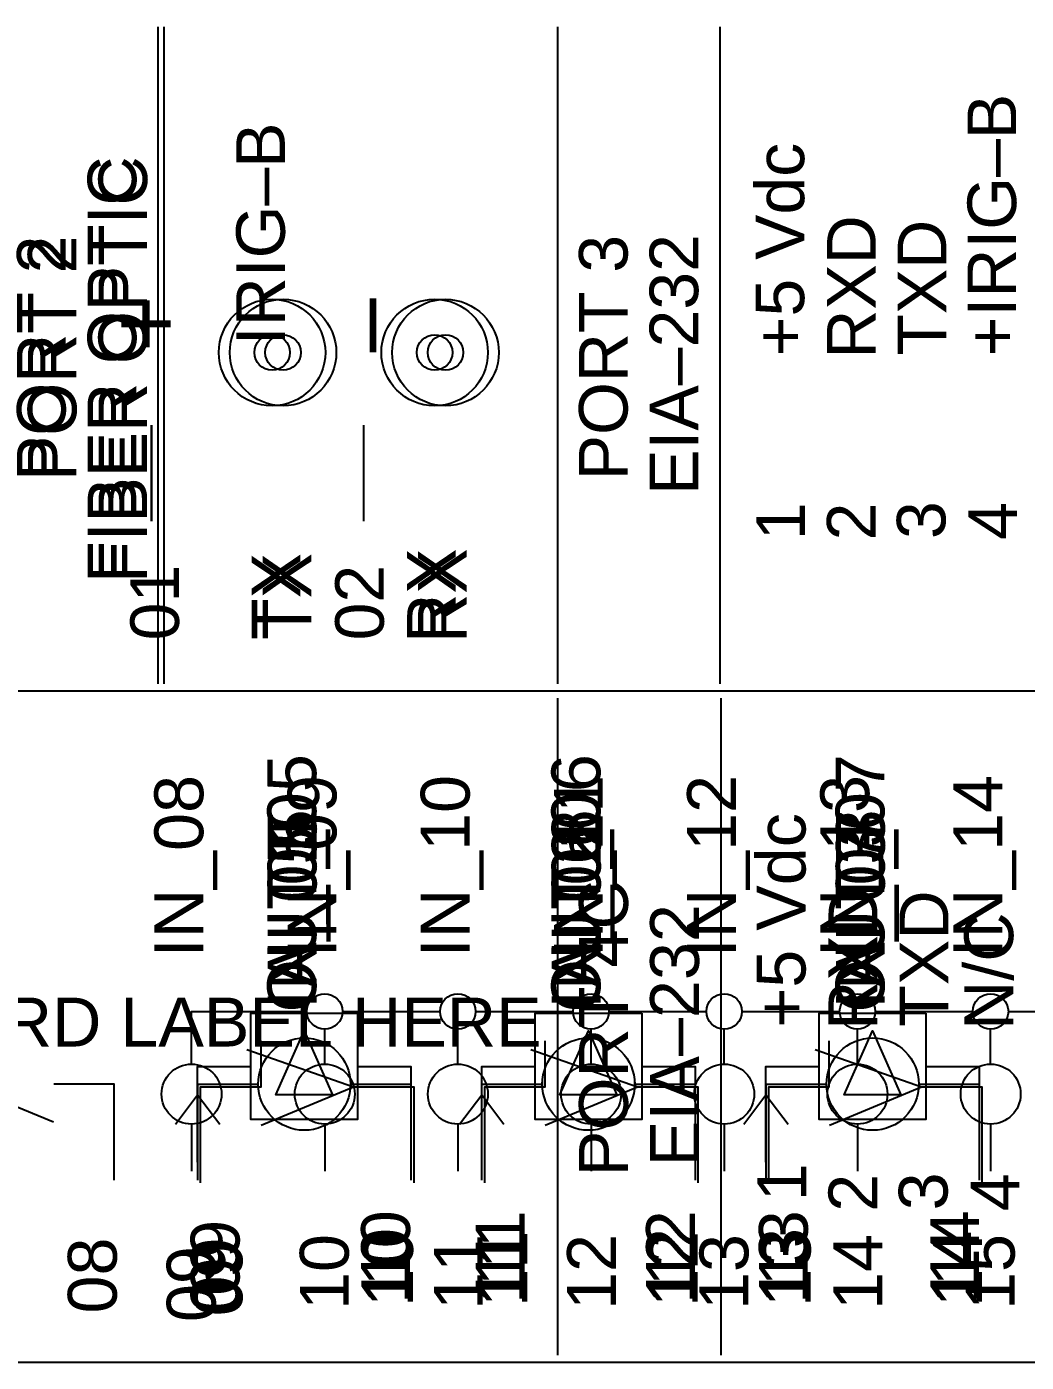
# Model space of a CAD drawing. Extents: x 0.3 to 23.7, y 0.2 to 17.5.
# Drawn here: x 12.717 to 14.124, y 5.065 to 6.945 of the extents above; entities that cross this region are included whole.
import ezdxf

# ---------------------------------------------------------------- set-up
doc = ezdxf.new("R2010")
doc.units = 0
doc.header["$MEASUREMENT"] = 0
for name, color, linetype in [('1_01__00__NONE__IRIG_CONNE', 7, 'CONTINUOUS'), ('1_02__01___1__10-100BASE-T', 7, 'CONTINUOUS'), ('1_06__10__IRIG_CONNECTOR__', 7, 'CONTINUOUS'), ('1_07__11___1__10-100BASE-T', 7, 'CONTINUOUS'), ('1_08__14___1__100BASE-FX_L', 7, 'CONTINUOUS'), ('1_09__16___2__10-100BASE-T', 7, 'CONTINUOUS'), ('1_10__18___2__100BASE-FX_L', 7, 'CONTINUOUS'), ('2_01__0-__EMPTY', 7, 'CONTINUOUS'), ('2_02__A-__SERIAL_COMMUNICA', 7, 'CONTINUOUS'), ('2_03__1-___4__DI_-__4__DO_', 7, 'CONTINUOUS'), ('2_04__B-___4__DI_-__4__DO_', 7, 'CONTINUOUS'), ('2_05__C-___4__DI_-__3__DO_', 7, 'CONTINUOUS'), ('2_06__2X___8__DO__STANDARD', 7, 'CONTINUOUS'), ('2_07__2A___8__DO__STANDARD', 7, 'CONTINUOUS'), ('2_08__2B___8__DO__STANDARD', 7, 'CONTINUOUS'), ('2_09__2C___8__DO__STANDARD', 7, 'CONTINUOUS'), ('2_10__3-___8__DI', 7, 'CONTINUOUS'), ('2_11__5-___8__AI', 7, 'CONTINUOUS'), ('2_12__6-___4__AI_-__4__AO_', 7, 'CONTINUOUS'), ('2_13__D-___14__DI', 7, 'CONTINUOUS'), ('7_00_____DWG', 7, 'CONTINUOUS')]:
    doc.layers.add(name, color=color, linetype=linetype)
doc.styles.add('ARIAL', font='arial.ttf')

msp = doc.modelspace()

# ---------------------------------------------------------------- linework, layer by layer
at = {"layer": '1_01__00__NONE__IRIG_CONNE'}
for points in [[(12.8928, 6.3838), (12.8928, 6.2488)], [(13.1911, 6.3838), (13.1911, 6.2488)]]:
    msp.add_lwpolyline(points, dxfattribs=at)
at = {"layer": '1_02__01___1__10-100BASE-T'}
for points in [[(12.8928, 6.2488), (12.8928, 6.3838)], [(13.1911, 6.3838), (13.1911, 6.2488)]]:
    msp.add_lwpolyline(points, dxfattribs=at)
at = {"layer": '1_06__10__IRIG_CONNECTOR__'}
for points in [[(12.8928, 6.2488), (12.8928, 6.3838)], [(13.1911, 6.3838), (13.1911, 6.2488)]]:
    msp.add_lwpolyline(points, dxfattribs=at)
at = {"layer": '1_07__11___1__10-100BASE-T'}
for points in [[(12.8928, 6.2488), (12.8928, 6.3838)], [(13.1911, 6.3838), (13.1911, 6.2488)]]:
    msp.add_lwpolyline(points, dxfattribs=at)
at = {"layer": '1_08__14___1__100BASE-FX_L'}
msp.add_lwpolyline([(12.9107, 6.0197), (12.9107, 6.9447)], dxfattribs=at)
for centre, radius in [((13.078, 6.4861), 0.075), ((13.3067, 6.4861), 0.075), ((13.078, 6.4861), 0.025), ((13.3067, 6.4861), 0.025)]:
    msp.add_circle(centre, radius, dxfattribs=at)
at = {"layer": '1_09__16___2__10-100BASE-T'}
msp.add_lwpolyline([(12.9023, 6.0197), (12.9023, 6.9447)], dxfattribs=at)
for centre, radius in [((13.0626, 6.4861), 0.075), ((13.2914, 6.4861), 0.075), ((13.0626, 6.4861), 0.025), ((13.2914, 6.4861), 0.025)]:
    msp.add_circle(centre, radius, dxfattribs=at)
at = {"layer": '1_10__18___2__100BASE-FX_L'}
msp.add_lwpolyline([(12.9107, 6.0197), (12.9107, 6.9447)], dxfattribs=at)
for centre, radius in [((13.078, 6.4861), 0.075), ((13.3067, 6.4861), 0.075), ((13.078, 6.4861), 0.025), ((13.3067, 6.4861), 0.025)]:
    msp.add_circle(centre, radius, dxfattribs=at)
at = {"layer": '2_02__A-__SERIAL_COMMUNICA'}
for points in [[(13.4647, 5.0747), (13.4647, 5.9997)], [(13.6947, 5.0747), (13.6947, 5.9997)]]:
    msp.add_lwpolyline(points, dxfattribs=at)
at = {"layer": '2_03__1-___4__DI_-__4__DO_'}
for points in [[(12.958, 5.3213), (12.958, 5.4563), (13.043, 5.4563)], [(13.173, 5.4563), (13.258, 5.4563), (13.258, 5.3213)], [(13.3581, 5.3213), (13.358, 5.4563), (13.443, 5.4563)], [(13.5731, 5.4563), (13.658, 5.4563), (13.658, 5.3213)], [(13.7581, 5.3213), (13.7581, 5.4563), (13.8431, 5.4563)], [(13.9731, 5.4563), (14.0581, 5.4563), (14.0581, 5.3213)]]:
    msp.add_lwpolyline(points, dxfattribs=at)
for centre in [(13.108, 5.4563), (13.508, 5.4563), (13.9081, 5.4563)]:
    msp.add_circle(centre, 0.065, dxfattribs=at)
at = {"layer": '2_04__B-___4__DI_-__4__DO_'}
for points in [[(12.958, 5.3213), (12.958, 5.4563), (13.043, 5.4563)], [(13.173, 5.4563), (13.258, 5.4563), (13.258, 5.3213)], [(13.3581, 5.3213), (13.358, 5.4563), (13.443, 5.4563)], [(13.5731, 5.4563), (13.658, 5.4563), (13.658, 5.3213)], [(13.7581, 5.3213), (13.7581, 5.4563), (13.8431, 5.4563)], [(13.9731, 5.4563), (14.0581, 5.4563), (14.0581, 5.3213)]]:
    msp.add_lwpolyline(points, dxfattribs=at)
for centre in [(13.108, 5.4563), (13.5081, 5.4563), (13.9081, 5.4563)]:
    msp.add_circle(centre, 0.065, dxfattribs=at)
at = {"layer": '2_05__C-___4__DI_-__3__DO_'}
for points in [[(12.755, 5.4026), (12.6251, 5.4563), (12.5651, 5.4563)], [(12.8402, 5.3213), (12.8402, 5.4563), (12.7551, 5.4563)], [(12.958, 5.3213), (12.958, 5.4563), (13.043, 5.4563)], [(13.173, 5.4563), (13.258, 5.4563), (13.258, 5.3213)], [(13.3581, 5.3213), (13.358, 5.4563), (13.443, 5.4563)], [(13.5731, 5.4563), (13.658, 5.4563), (13.658, 5.3213)], [(13.7581, 5.3213), (13.7581, 5.4563), (13.8431, 5.4563)], [(13.9731, 5.4563), (14.0581, 5.4563), (14.0581, 5.3213)]]:
    msp.add_lwpolyline(points, dxfattribs=at)
for centre in [(13.108, 5.4563), (13.5081, 5.4563), (13.9081, 5.4563)]:
    msp.add_circle(centre, 0.065, dxfattribs=at)
at = {"layer": '2_06__2X___8__DO__STANDARD'}
for points in [[(12.962, 5.3174), (12.962, 5.4524), (13.0471, 5.4524)], [(13.0471, 5.3987), (13.1771, 5.4524), (13.2621, 5.4524), (13.2621, 5.3174)], [(13.3619, 5.3174), (13.3619, 5.4524), (13.447, 5.4524)], [(13.4471, 5.3987), (13.5771, 5.4524), (13.662, 5.4524), (13.662, 5.3174)], [(13.7619, 5.3174), (13.7619, 5.4524), (13.847, 5.4524)], [(13.8471, 5.3987), (13.977, 5.4524), (14.062, 5.4524), (14.062, 5.3174)]]:
    msp.add_lwpolyline(points, dxfattribs=at)
at = {"layer": '2_07__2A___8__DO__STANDARD'}
for points in [[(12.962, 5.3174), (12.962, 5.4525), (12.962, 5.4525), (13.0471, 5.4525), (13.0471, 5.5174)], [(13.3619, 5.3174), (13.3619, 5.4525), (13.3619, 5.4525), (13.447, 5.4525), (13.447, 5.5174)], [(13.7619, 5.3174), (13.7619, 5.4525), (13.7619, 5.4525), (13.847, 5.4525), (13.847, 5.5174)], [(13.0271, 5.505), (13.1771, 5.4524), (13.2621, 5.4525), (13.2621, 5.3175)], [(13.427, 5.505), (13.5771, 5.4524), (13.662, 5.4525), (13.662, 5.3175)], [(13.827, 5.505), (13.977, 5.4524), (14.062, 5.4525), (14.062, 5.3175)]]:
    msp.add_lwpolyline(points, dxfattribs=at)
at = {"layer": '2_08__2B___8__DO__STANDARD'}
for points in [[(13.7619, 5.3174), (13.7619, 5.4525), (13.7619, 5.4525), (13.847, 5.4525), (13.847, 5.5174)], [(13.827, 5.505), (13.977, 5.4524), (14.062, 5.4525), (14.062, 5.3175)], [(12.962, 5.3174), (12.962, 5.4524), (13.0471, 5.4524)], [(13.0471, 5.3987), (13.1771, 5.4524), (13.2621, 5.4524), (13.2621, 5.3174)], [(13.3619, 5.3174), (13.3619, 5.4524), (13.447, 5.4524)], [(13.4471, 5.3987), (13.5771, 5.4524), (13.662, 5.4524), (13.662, 5.3174)]]:
    msp.add_lwpolyline(points, dxfattribs=at)
at = {"layer": '2_09__2C___8__DO__STANDARD'}
for points in [[(12.962, 5.3174), (12.962, 5.4525), (12.962, 5.4525), (13.0471, 5.4525), (13.0471, 5.5174)], [(13.3619, 5.3174), (13.3619, 5.4525), (13.3619, 5.4525), (13.447, 5.4525), (13.447, 5.5174)], [(13.7619, 5.3174), (13.7619, 5.4525), (13.7619, 5.4525), (13.847, 5.4525), (13.847, 5.5174)], [(13.0271, 5.505), (13.1771, 5.4524), (13.2621, 5.4525), (13.2621, 5.3175)], [(13.427, 5.505), (13.5771, 5.4524), (13.662, 5.4525), (13.662, 5.3175)], [(13.827, 5.505), (13.977, 5.4524), (14.062, 5.4525), (14.062, 5.3175)]]:
    msp.add_lwpolyline(points, dxfattribs=at)
at = {"layer": '2_10__3-___8__DI'}
for points in [[(12.958, 5.3213), (12.9579, 5.4563), (13.0429, 5.4563)], [(13.1729, 5.4563), (13.2579, 5.4563), (13.2579, 5.3213)], [(13.3581, 5.3213), (13.358, 5.4563), (13.443, 5.4563)], [(13.5731, 5.4563), (13.658, 5.4563), (13.658, 5.3213)], [(13.7581, 5.3213), (13.7581, 5.4563), (13.8431, 5.4563)], [(13.9731, 5.4563), (14.0581, 5.4563), (14.0581, 5.3213)]]:
    msp.add_lwpolyline(points, dxfattribs=at)
for centre in [(13.108, 5.4563), (13.5081, 5.4563), (13.9081, 5.4563)]:
    msp.add_circle(centre, 0.065, dxfattribs=at)
at = {"layer": '2_11__5-___8__AI'}
for points in [[(13.1828, 5.5563), (13.1828, 5.4063), (13.0328, 5.4063), (13.0328, 5.5563), (13.1828, 5.5563)], [(13.5829, 5.5563), (13.5829, 5.4063), (13.4329, 5.4063), (13.4329, 5.5563), (13.5829, 5.5563)], [(13.9829, 5.5563), (13.9829, 5.4063), (13.833, 5.4063), (13.833, 5.5563), (13.9829, 5.5563)], [(13.1478, 5.4413), (13.0678, 5.4413), (13.1078, 5.5313), (13.1478, 5.4413)], [(13.5479, 5.4413), (13.4679, 5.4413), (13.5079, 5.5313), (13.5479, 5.4413)], [(13.9479, 5.4413), (13.8679, 5.4413), (13.9079, 5.5313), (13.9479, 5.4413)], [(12.9578, 5.3463), (12.9578, 5.4813), (13.0328, 5.4813)], [(13.1828, 5.4813), (13.2579, 5.4813), (13.2579, 5.3463)], [(13.3578, 5.3463), (13.3578, 5.4813), (13.4329, 5.4813)], [(13.5829, 5.4813), (13.658, 5.4813), (13.658, 5.3463)], [(13.7579, 5.3463), (13.7579, 5.4813), (13.8329, 5.4813)], [(13.983, 5.4813), (14.0581, 5.4813), (14.0581, 5.3463)], [(12.9266, 5.4001), (12.9578, 5.4413), (12.989, 5.4001)], [(13.3266, 5.4001), (13.3578, 5.4413), (13.389, 5.4001)], [(13.7267, 5.4001), (13.7579, 5.4413), (13.7891, 5.4001)]]:
    msp.add_lwpolyline(points, dxfattribs=at)
at = {"layer": '2_12__6-___4__AI_-__4__AO_'}
for points in [[(13.1828, 5.5563), (13.1828, 5.4063), (13.0328, 5.4063), (13.0328, 5.5563), (13.1828, 5.5563)], [(13.5829, 5.5563), (13.5829, 5.4063), (13.4329, 5.4063), (13.4329, 5.5563), (13.5829, 5.5563)], [(13.9829, 5.5563), (13.9829, 5.4063), (13.833, 5.4063), (13.833, 5.5563), (13.9829, 5.5563)], [(13.1478, 5.4413), (13.0678, 5.4413), (13.1078, 5.5313), (13.1478, 5.4413)], [(13.5479, 5.4413), (13.4679, 5.4413), (13.5079, 5.5313), (13.5479, 5.4413)], [(13.9479, 5.4413), (13.8679, 5.4413), (13.9079, 5.5313), (13.9479, 5.4413)], [(12.9578, 5.3463), (12.9578, 5.4813), (13.0328, 5.4813)], [(13.1828, 5.4813), (13.2579, 5.4813), (13.2579, 5.3463)], [(13.3578, 5.3463), (13.3578, 5.4813), (13.4329, 5.4813)], [(13.5829, 5.4813), (13.658, 5.4813), (13.658, 5.3463)], [(13.7579, 5.3463), (13.7579, 5.4813), (13.8329, 5.4813)], [(13.983, 5.4813), (14.0581, 5.4813), (14.0581, 5.3463)], [(12.9266, 5.4001), (12.9578, 5.4413), (12.989, 5.4001)], [(13.3266, 5.4001), (13.3578, 5.4413), (13.389, 5.4001)], [(13.7267, 5.4001), (13.7579, 5.4413), (13.7891, 5.4001)]]:
    msp.add_lwpolyline(points, dxfattribs=at)
at = {"layer": '2_13__D-___14__DI'}
for points in [[(12.9492, 5.4845), (12.9492, 5.5586), (13.1116, 5.5586)], [(13.1616, 5.5586), (13.2991, 5.5586)], [(13.3491, 5.5586), (13.4866, 5.5586)], [(13.5366, 5.5586), (13.6741, 5.5586)], [(13.7241, 5.5586), (13.8616, 5.5586)], [(13.9116, 5.5586), (14.0491, 5.5586)], [(14.0991, 5.5586), (14.2617, 5.5586), (14.2617, 5.3336)], [(13.1367, 5.4845), (13.1367, 5.5336)], [(13.3242, 5.4845), (13.3242, 5.5336)], [(13.5117, 5.4845), (13.5117, 5.5336)], [(13.6992, 5.4845), (13.6992, 5.5336)], [(13.8867, 5.4845), (13.8867, 5.5336)], [(14.0742, 5.4845), (14.0742, 5.5336)], [(12.9492, 5.4), (12.9492, 5.3336)], [(13.1367, 5.4), (13.1367, 5.3336)], [(13.3242, 5.4), (13.3242, 5.3336)], [(13.5117, 5.4), (13.5117, 5.3336)], [(13.6992, 5.4), (13.6992, 5.3336)], [(13.8867, 5.4), (13.8867, 5.3336)], [(14.0742, 5.4), (14.0742, 5.3336)]]:
    msp.add_lwpolyline(points, dxfattribs=at)
for centre, radius in [((13.1366, 5.5586), 0.025), ((13.3241, 5.5586), 0.025), ((13.5116, 5.5586), 0.025), ((13.6991, 5.5586), 0.025), ((13.8866, 5.5586), 0.025), ((14.0741, 5.5586), 0.025), ((12.9492, 5.4423), 0.0422), ((13.1367, 5.4423), 0.0422), ((13.3242, 5.4423), 0.0422), ((13.5117, 5.4423), 0.0422), ((13.6992, 5.4423), 0.0422), ((13.8867, 5.4423), 0.0422), ((14.0742, 5.4423), 0.0422)]:
    msp.add_circle(centre, radius, dxfattribs=at)
at = {"layer": '7_00_____DWG'}
for points in [[(13.4647, 6.0197), (13.4647, 6.9447)], [(13.6935, 6.0197), (13.6935, 6.9447)], [(11.0119, 6.0097), (14.8818, 6.0097)], [(11.0119, 5.0647), (14.8818, 5.0647)]]:
    msp.add_lwpolyline(points, dxfattribs=at)

# ---------------------------------------------------------------- texts
at = {"layer": '1_01__00__NONE__IRIG_CONNE', "style": 'ARIAL'}
for s, height, p in [('IRIG–B', 0.06846, (13.0806, 6.4964)), ('–', 0.0978, (13.2407, 6.4865)), ('+', 0.0978, (12.9324, 6.4867)), ('01', 0.06846, (12.9315, 6.0809)), ('02', 0.06846, (13.2199, 6.0809))]:
    msp.add_text(s, height=height, rotation=90, dxfattribs=at).set_placement(p)
at = {"layer": '1_02__01___1__10-100BASE-T', "style": 'ARIAL'}
for s, height, p in [('IRIG–B', 0.06846, (13.0806, 6.4964)), ('–', 0.0978, (13.2407, 6.4865)), ('+', 0.0978, (12.9324, 6.4867)), ('01', 0.06846, (12.9315, 6.0809)), ('02', 0.06846, (13.2199, 6.0809))]:
    msp.add_text(s, height=height, rotation=90, dxfattribs=at).set_placement(p)
at = {"layer": '1_06__10__IRIG_CONNECTOR__', "style": 'ARIAL'}
for s, height, p in [('IRIG–B', 0.06846, (13.0806, 6.4964)), ('–', 0.0978, (13.2407, 6.4865)), ('+', 0.0978, (12.9324, 6.4867)), ('01', 0.06846, (12.9315, 6.0809)), ('02', 0.06846, (13.2199, 6.0809))]:
    msp.add_text(s, height=height, rotation=90, dxfattribs=at).set_placement(p)
at = {"layer": '1_07__11___1__10-100BASE-T', "style": 'ARIAL'}
for s, height, p in [('IRIG–B', 0.06846, (13.0806, 6.4964)), ('–', 0.0978, (13.2407, 6.4865)), ('+', 0.0978, (12.9324, 6.4867)), ('01', 0.06846, (12.9315, 6.0809)), ('02', 0.06846, (13.2199, 6.0809))]:
    msp.add_text(s, height=height, rotation=90, dxfattribs=at).set_placement(p)
at = {"layer": '1_08__14___1__100BASE-FX_L', "style": 'ARIAL'}
for s, height, p in [('FIBER OPTIC', 0.068457, (12.8867, 6.1618)), ('PORT 2', 0.06846, (12.7872, 6.3053)), ('RX', 0.06846, (13.3365, 6.0775)), ('TX', 0.06846, (13.1178, 6.0817))]:
    msp.add_text(s, height=height, rotation=90, dxfattribs=at).set_placement(p)
at = {"layer": '1_09__16___2__10-100BASE-T', "style": 'ARIAL'}
for s, height, p in [('FIBER OPTIC', 0.068457, (12.8714, 6.1618)), ('PORT 2', 0.06846, (12.7719, 6.3053)), ('RX', 0.06846, (13.3212, 6.0775)), ('TX', 0.06846, (13.1025, 6.0817))]:
    msp.add_text(s, height=height, rotation=90, dxfattribs=at).set_placement(p)
at = {"layer": '1_10__18___2__100BASE-FX_L', "style": 'ARIAL'}
for s, height, p in [('FIBER OPTIC', 0.068457, (12.8867, 6.1618)), ('PORT 2', 0.06846, (12.7872, 6.3053)), ('RX', 0.06846, (13.3365, 6.0775)), ('TX', 0.06846, (13.1178, 6.0817))]:
    msp.add_text(s, height=height, rotation=90, dxfattribs=at).set_placement(p)
at = {"layer": '2_01__0-__EMPTY', "style": 'ARIAL'}
msp.add_text('PLACE EXPANSION CARD LABEL HERE', height=0.068833, dxfattribs=at).set_placement((11.6201, 5.5092))
at = {"layer": '2_02__A-__SERIAL_COMMUNICA', "style": 'ARIAL'}
for s, height, p in [('+5 Vdc', 0.06883, (13.8136, 5.5358)), ('PORT 4C', 0.06883, (13.5636, 5.3267)), ('RXD', 0.06883, (13.9147, 5.5324)), ('TXD', 0.06883, (14.0147, 5.5367)), ('EIA–232', 0.06883, (13.6636, 5.3408)), ('N/C', 0.06883, (14.1059, 5.5324)), ('1', 0.0688, (13.8147, 5.2913)), ('2', 0.0688, (13.9147, 5.2766)), ('3', 0.0688, (14.0136, 5.2786)), ('4', 0.0688, (14.1147, 5.2773))]:
    msp.add_text(s, height=height, rotation=90, dxfattribs=at).set_placement(p)
at = {"layer": '2_03__1-___4__DI_-__4__DO_', "style": 'ARIAL'}
for s, p in [('IN_01', (13.1252, 5.5622)), ('IN_02', (13.5252, 5.5622)), ('IN_03', (13.9252, 5.5622)), ('10', (13.2569, 5.1468)), ('11', (13.418, 5.1468)), ('12', (13.658, 5.1468)), ('13', (13.8168, 5.1468)), ('14', (14.0579, 5.1468)), ('09', (13.0169, 5.1334))]:
    msp.add_text(s, height=0.06883, rotation=90, dxfattribs=at).set_placement(p)
at = {"layer": '2_04__B-___4__DI_-__4__DO_', "style": 'ARIAL'}
for s, p in [('IN_01', (13.1252, 5.5622)), ('IN_02', (13.5252, 5.5622)), ('IN_03', (13.9252, 5.5622)), ('10', (13.2569, 5.1468)), ('11', (13.418, 5.1468)), ('12', (13.658, 5.1468)), ('13', (13.8168, 5.1468)), ('14', (14.0579, 5.1468)), ('09', (13.0169, 5.1334))]:
    msp.add_text(s, height=0.06883, rotation=90, dxfattribs=at).set_placement(p)
at = {"layer": '2_05__C-___4__DI_-__3__DO_', "style": 'ARIAL'}
for s, p in [('IN_01', (13.1252, 5.5622)), ('IN_02', (13.5252, 5.5622)), ('IN_03', (13.9252, 5.5622)), ('10', (13.2569, 5.1468)), ('11', (13.418, 5.1468)), ('12', (13.658, 5.1468)), ('13', (13.8168, 5.1468)), ('14', (14.0579, 5.1468)), ('08', (12.8439, 5.1334)), ('09', (13.0169, 5.1334))]:
    msp.add_text(s, height=0.06883, rotation=90, dxfattribs=at).set_placement(p)
at = {"layer": '2_06__2X___8__DO__STANDARD', "style": 'ARIAL'}
for s, p in [('OUT_05', (13.1247, 5.5574)), ('OUT_06', (13.5247, 5.5574)), ('OUT_07', (13.9247, 5.5574)), ('10', (13.2609, 5.1429)), ('13', (13.8208, 5.1429)), ('14', (14.0619, 5.1429)), ('09', (13.0208, 5.1295)), ('11', (13.422, 5.1429)), ('12', (13.6619, 5.1429))]:
    msp.add_text(s, height=0.06883, rotation=90, dxfattribs=at).set_placement(p)
at = {"layer": '2_07__2A___8__DO__STANDARD', "style": 'ARIAL'}
for s, p in [('OUT_05', (13.1247, 5.5574)), ('OUT_06', (13.5247, 5.5574)), ('OUT_07', (13.9247, 5.5574)), ('10', (13.2609, 5.1429)), ('13', (13.8208, 5.1429)), ('14', (14.0619, 5.1429)), ('09', (13.0208, 5.1295)), ('11', (13.422, 5.1429)), ('12', (13.6619, 5.1429))]:
    msp.add_text(s, height=0.06883, rotation=90, dxfattribs=at).set_placement(p)
at = {"layer": '2_08__2B___8__DO__STANDARD', "style": 'ARIAL'}
for s, p in [('OUT_05', (13.1247, 5.5574)), ('OUT_06', (13.5247, 5.5574)), ('OUT_07', (13.9247, 5.5574)), ('10', (13.2609, 5.1429)), ('13', (13.8208, 5.1429)), ('14', (14.0619, 5.1429)), ('09', (13.0208, 5.1295)), ('11', (13.422, 5.1429)), ('12', (13.6619, 5.1429))]:
    msp.add_text(s, height=0.06883, rotation=90, dxfattribs=at).set_placement(p)
at = {"layer": '2_09__2C___8__DO__STANDARD', "style": 'ARIAL'}
for s, p in [('OUT_05', (13.1247, 5.5574)), ('OUT_06', (13.5247, 5.5574)), ('OUT_07', (13.9247, 5.5574)), ('10', (13.2609, 5.1429)), ('13', (13.8208, 5.1429)), ('14', (14.0619, 5.1429)), ('09', (13.0208, 5.1295)), ('11', (13.422, 5.1429)), ('12', (13.6619, 5.1429))]:
    msp.add_text(s, height=0.06883, rotation=90, dxfattribs=at).set_placement(p)
at = {"layer": '2_10__3-___8__DI', "style": 'ARIAL'}
for s, p in [('IN_05', (13.1252, 5.5622)), ('IN_06', (13.5252, 5.5622)), ('IN_07', (13.9251, 5.5622)), ('10', (13.2569, 5.1468)), ('11', (13.418, 5.1468)), ('12', (13.658, 5.1468)), ('13', (13.8168, 5.1468)), ('14', (14.0579, 5.1468)), ('09', (13.0169, 5.1334))]:
    msp.add_text(s, height=0.06883, rotation=90, dxfattribs=at).set_placement(p)
at = {"layer": '2_11__5-___8__AI', "style": 'ARIAL'}
for s, p in [('AI_05', (13.1251, 5.5917)), ('AI_06', (13.5252, 5.5917)), ('AI_07', (13.9251, 5.5917)), ('10', (13.2568, 5.1718)), ('11', (13.418, 5.1718)), ('12', (13.6579, 5.1718)), ('13', (13.8168, 5.1718)), ('14', (14.0579, 5.1718)), ('09', (13.0168, 5.1583))]:
    msp.add_text(s, height=0.06883, rotation=90, dxfattribs=at).set_placement(p)
at = {"layer": '2_12__6-___4__AI_-__4__AO_', "style": 'ARIAL'}
for s, p in [('AI_01', (13.1251, 5.5917)), ('AI_02', (13.5251, 5.5917)), ('AI_03', (13.9251, 5.5917)), ('10', (13.2568, 5.1718)), ('11', (13.418, 5.1718)), ('12', (13.6579, 5.1718)), ('13', (13.8168, 5.1718)), ('14', (14.0579, 5.1718)), ('09', (13.0168, 5.1583))]:
    msp.add_text(s, height=0.06883, rotation=90, dxfattribs=at).set_placement(p)
at = {"layer": '2_13__D-___14__DI', "style": 'ARIAL'}
for s, p in [('IN_08', (12.9657, 5.6349)), ('IN_09', (13.1532, 5.6349)), ('IN_10', (13.3407, 5.6349)), ('IN_11', (13.5282, 5.6349)), ('IN_12', (13.7157, 5.6349)), ('IN_13', (13.9032, 5.6349)), ('IN_14', (14.0907, 5.6349)), ('10', (13.1705, 5.1383)), ('11', (13.3592, 5.1383)), ('12', (13.5467, 5.1383)), ('13', (13.7331, 5.1383)), ('14', (13.9217, 5.1383)), ('15', (14.108, 5.1383)), ('09', (12.9831, 5.1213))]:
    msp.add_text(s, height=0.06883, rotation=90, dxfattribs=at).set_placement(p)
at = {"layer": '7_00_____DWG', "style": 'ARIAL'}
for s, height, p in [('+IRIG–B', 0.06846, (14.1101, 6.4809)), ('+5 Vdc', 0.06846, (13.8117, 6.4809)), ('RXD', 0.06846, (13.9123, 6.4774)), ('TXD', 0.06846, (14.0117, 6.4817)), ('PORT 3', 0.06846, (13.5631, 6.3063)), ('EIA–232', 0.06846, (13.6625, 6.2859)), ('1', 0.0685, (13.8128, 6.222)), ('2', 0.0685, (13.9122, 6.2216)), ('3', 0.0685, (14.0106, 6.2236)), ('4', 0.0685, (14.1111, 6.2223))]:
    msp.add_text(s, height=height, rotation=90, dxfattribs=at).set_placement(p)

doc.saveas('drawing.dxf')
